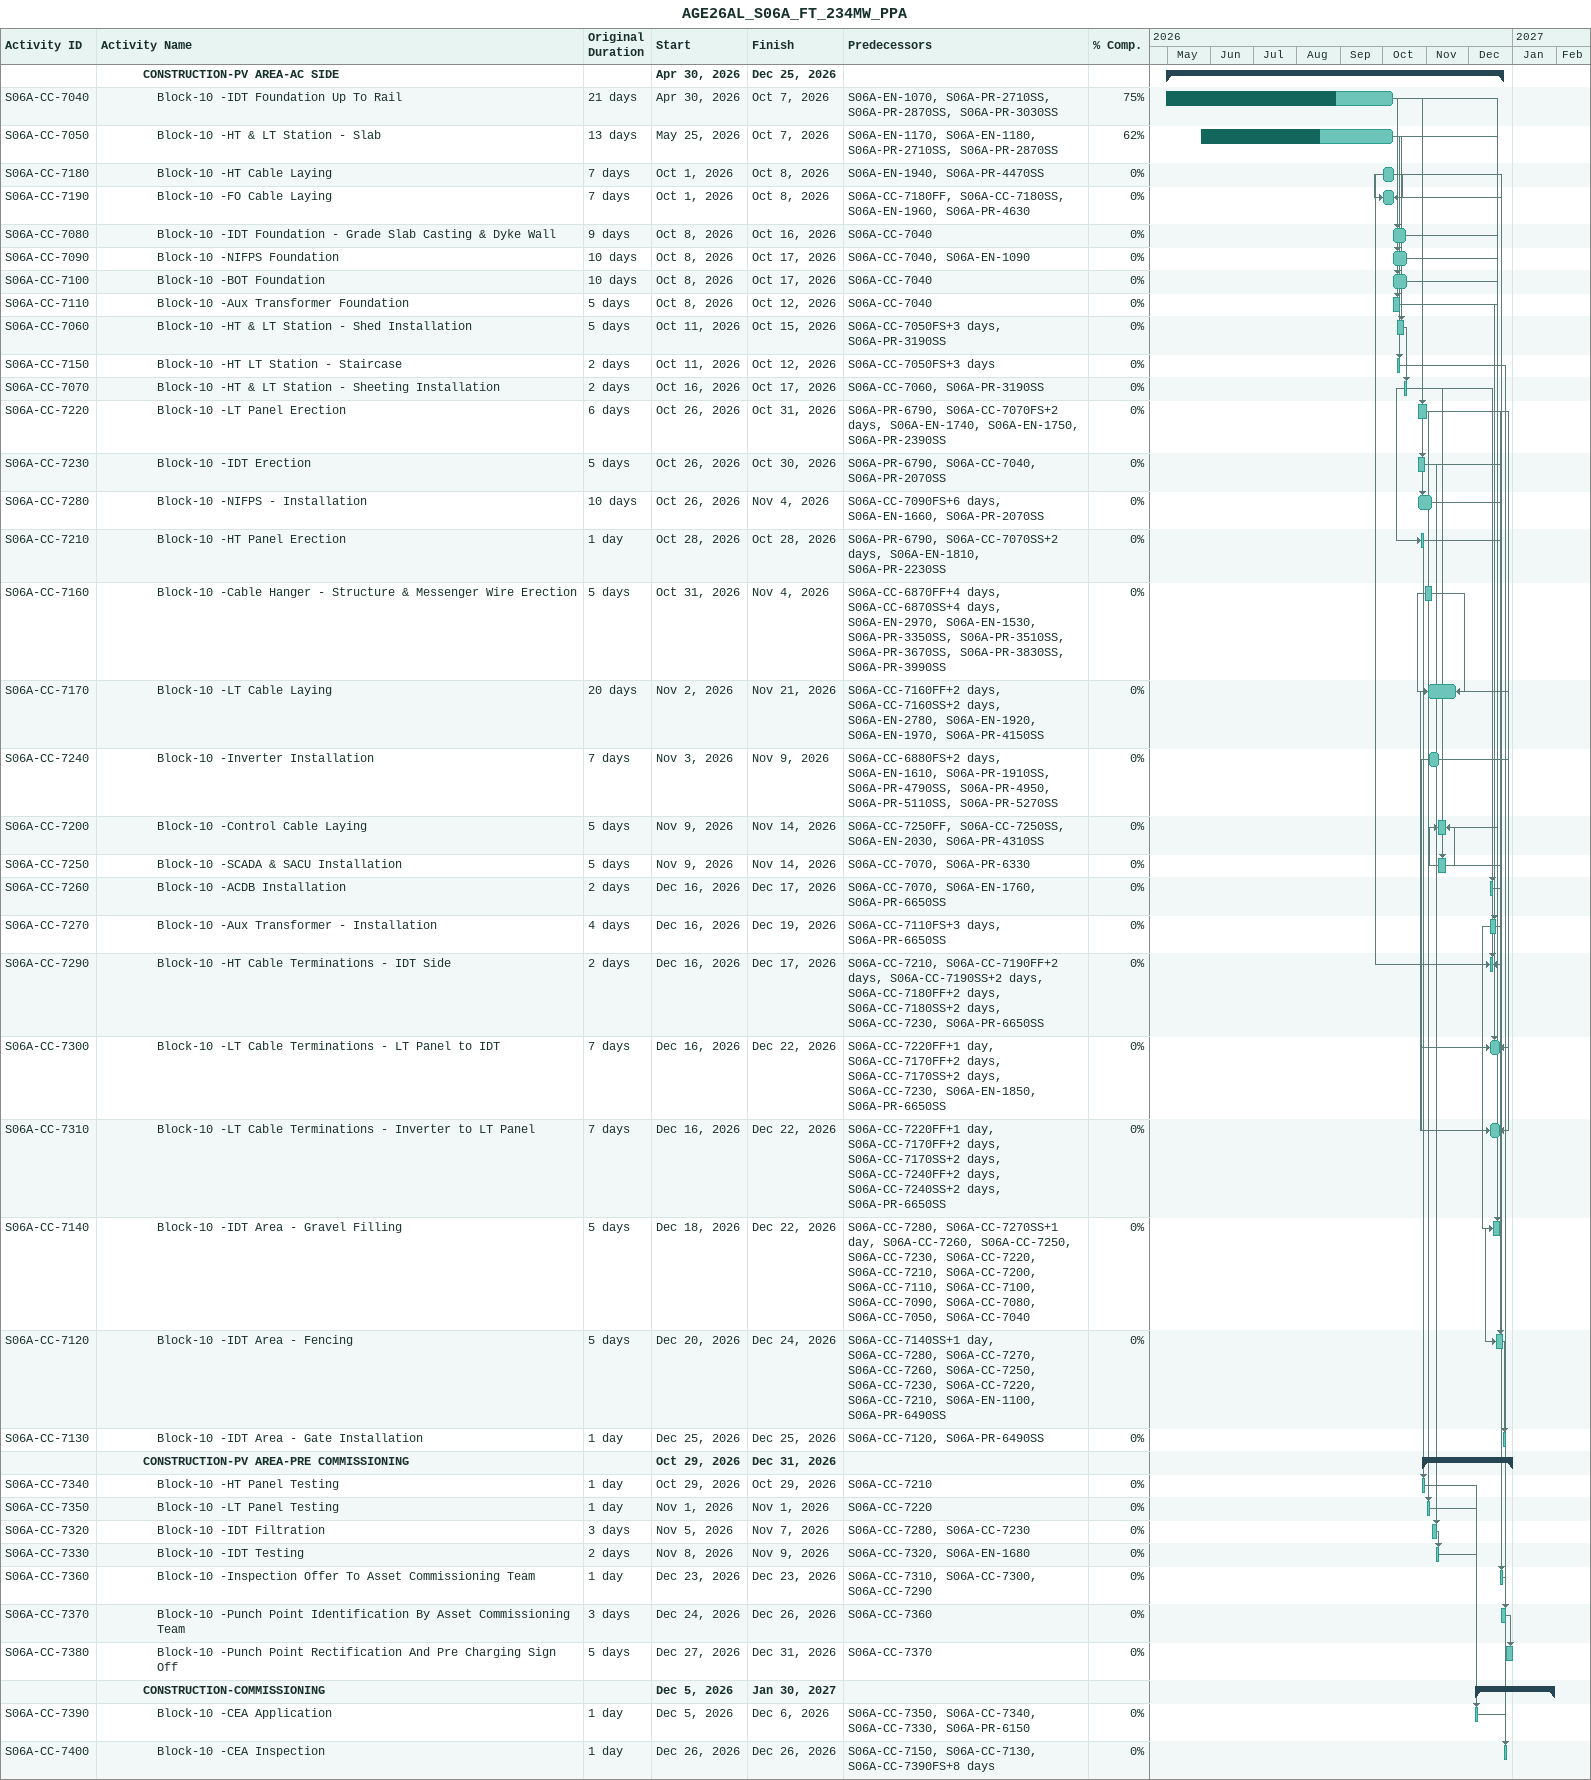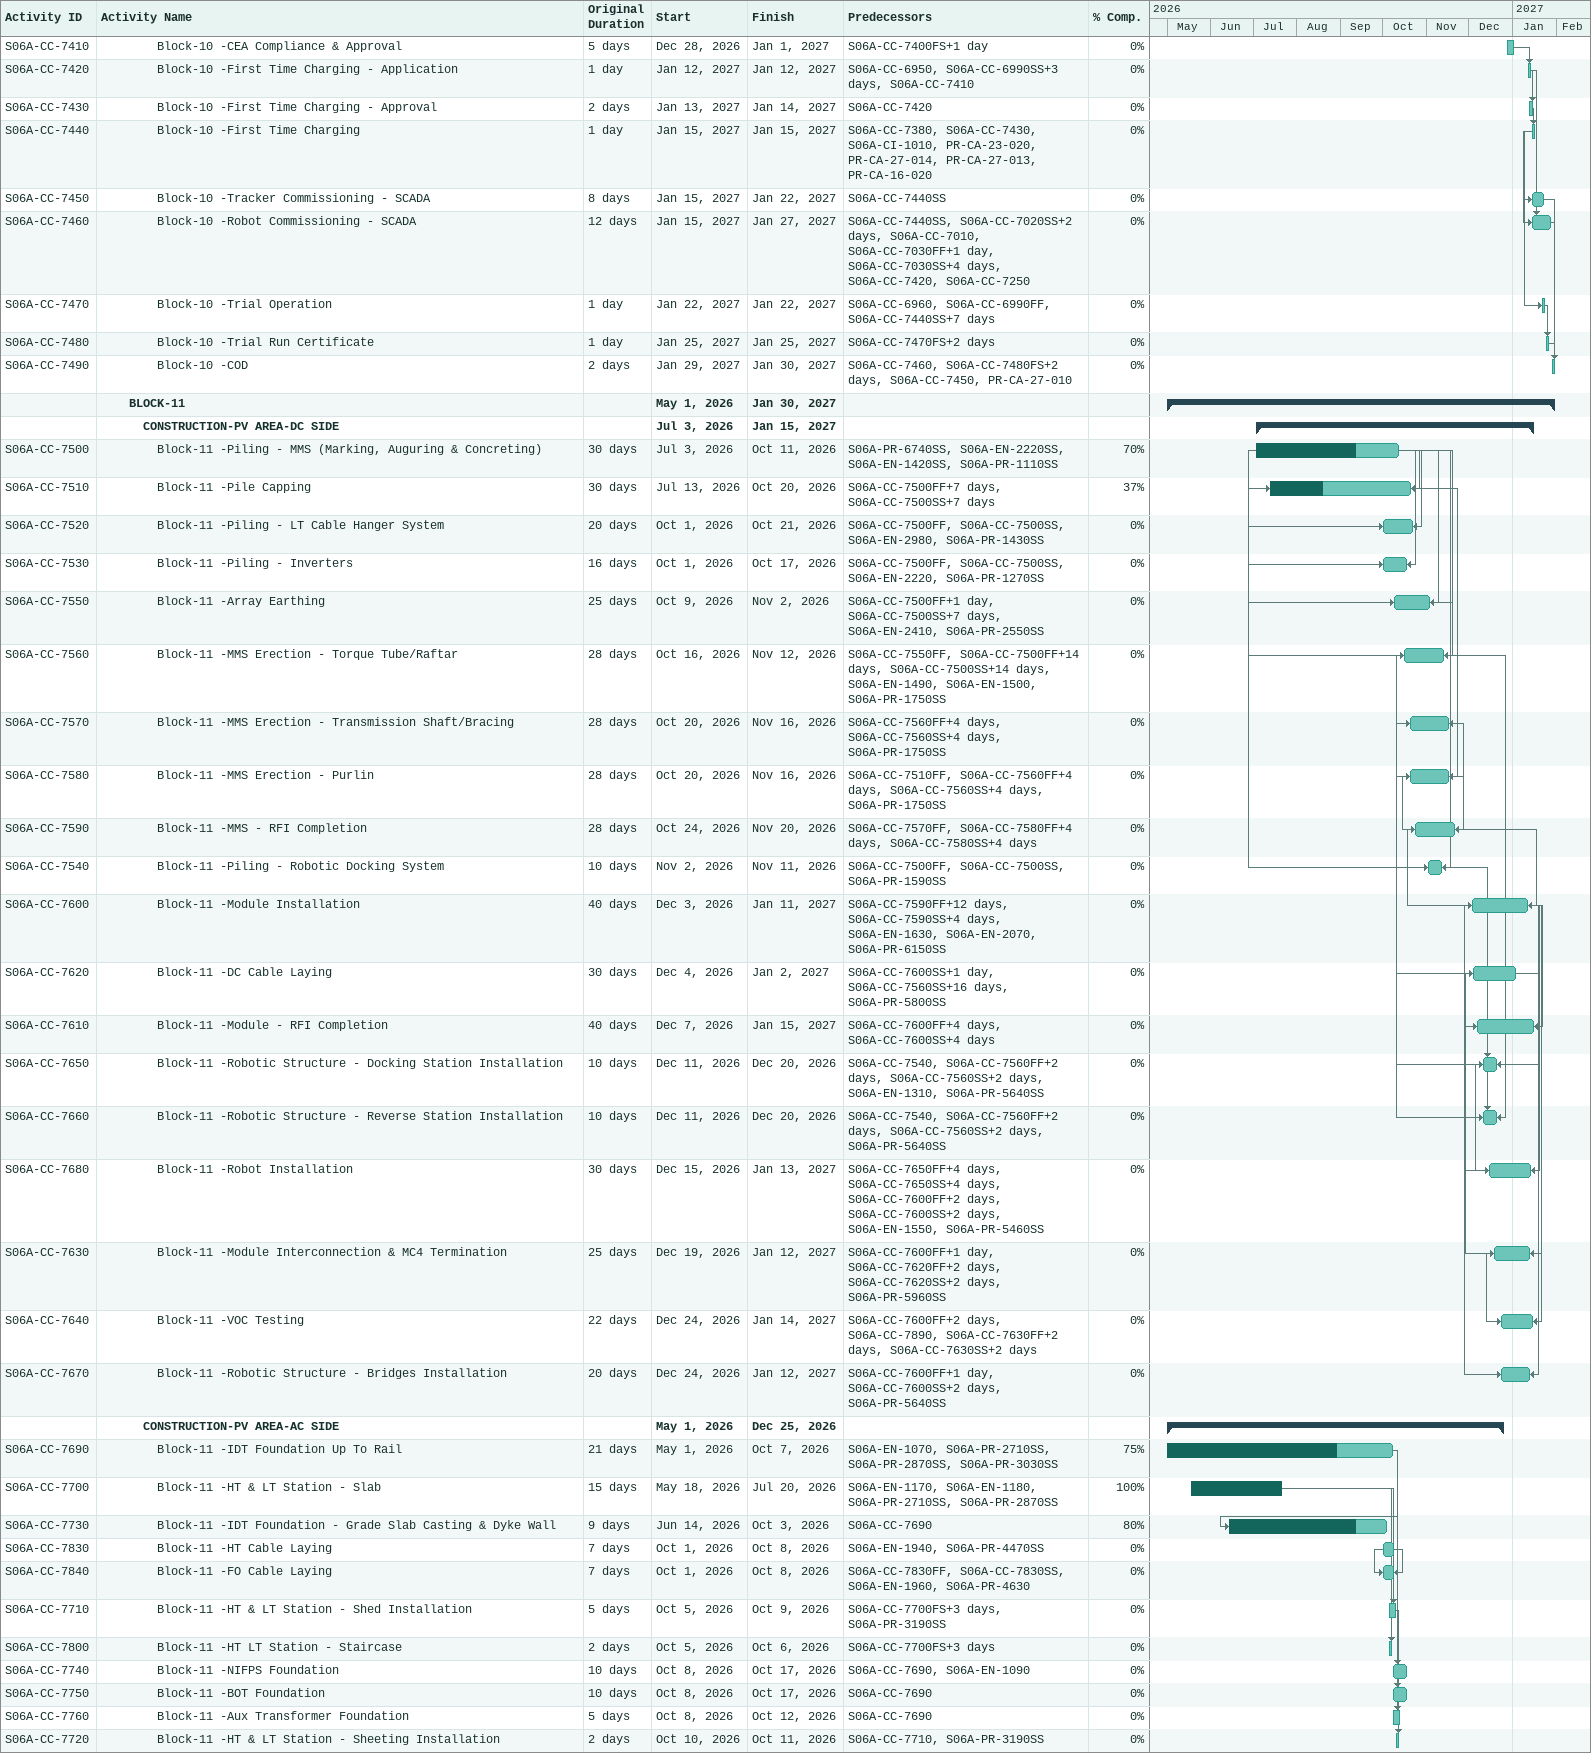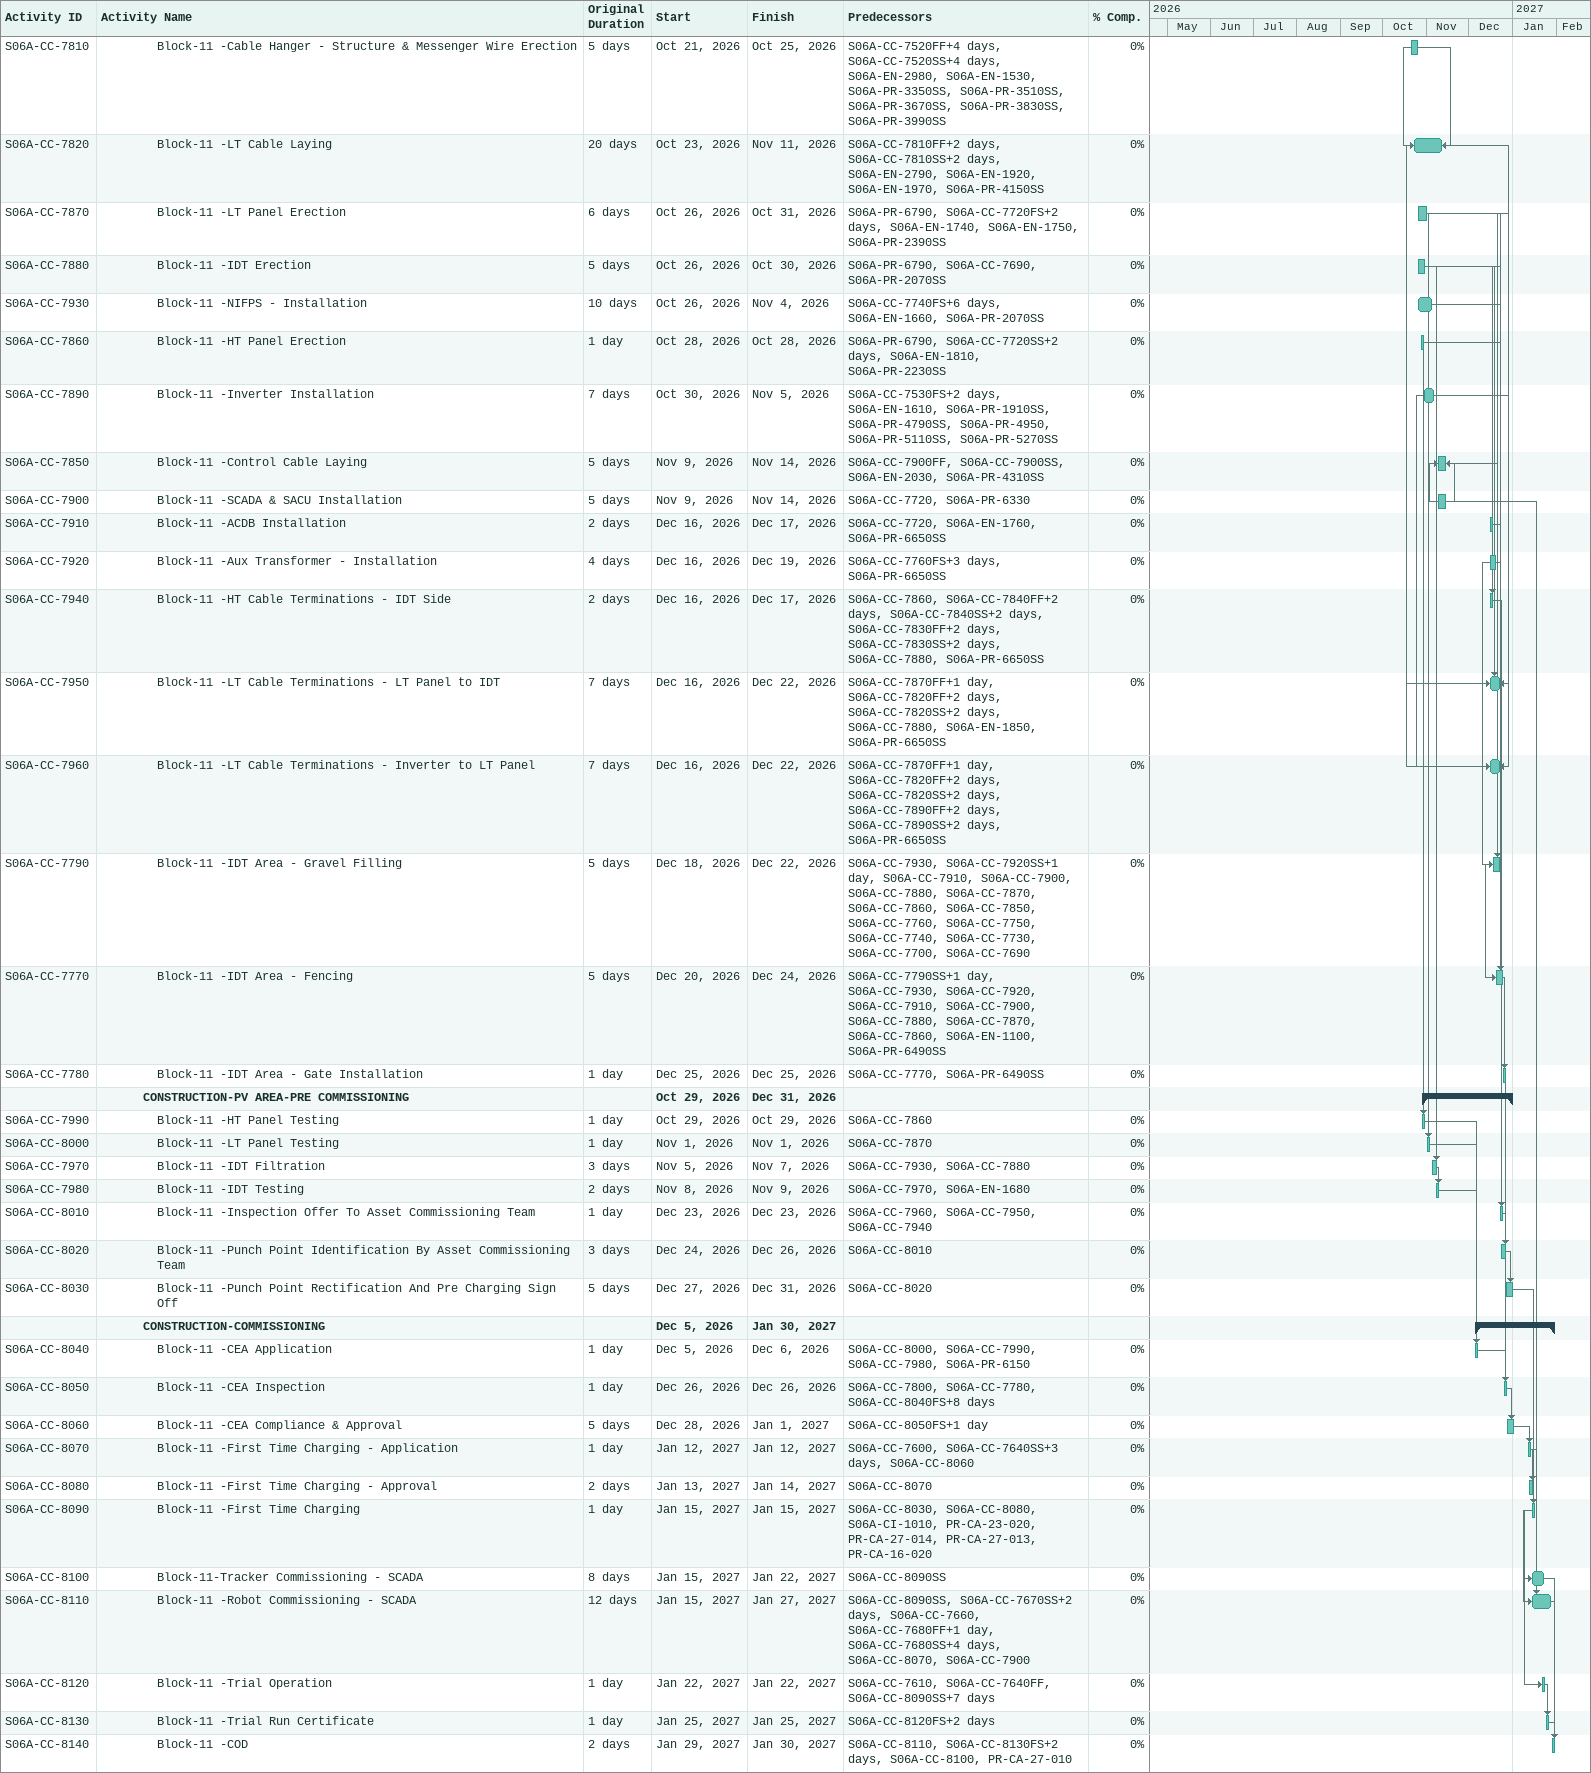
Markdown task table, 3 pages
AGE26AL_S06A_FT_234MW_PPA

| ID | Level | Task | Original duration | Start | Finish | Predecessors | % complete |
|---|---|---|---|---|---|---|---|
|  | 4 | **CONSTRUCTION-PV AREA-AC SIDE** |  | 2026-04-30 | 2026-12-25 |  |  |
| S06A-CC-7040 | 5 | Block-10 -IDT Foundation Up To Rail | 21d | 2026-04-30 | 2026-10-07 | S06A-EN-1070, S06A-PR-2710SS, S06A-PR-2870SS, S06A-PR-3030SS | 75 |
| S06A-CC-7050 | 5 | Block-10 -HT & LT Station - Slab | 13d | 2026-05-25 | 2026-10-07 | S06A-EN-1170, S06A-EN-1180, S06A-PR-2710SS, S06A-PR-2870SS | 62 |
| S06A-CC-7180 | 5 | Block-10 -HT Cable Laying | 7d | 2026-10-01 | 2026-10-08 | S06A-EN-1940, S06A-PR-4470SS | 0 |
| S06A-CC-7190 | 5 | Block-10 -FO Cable Laying | 7d | 2026-10-01 | 2026-10-08 | S06A-CC-7180FF, S06A-CC-7180SS, S06A-EN-1960, S06A-PR-4630 | 0 |
| S06A-CC-7080 | 5 | Block-10 -IDT Foundation - Grade Slab Casting & Dyke Wall | 9d | 2026-10-08 | 2026-10-16 | S06A-CC-7040 | 0 |
| S06A-CC-7090 | 5 | Block-10 -NIFPS Foundation | 10d | 2026-10-08 | 2026-10-17 | S06A-CC-7040, S06A-EN-1090 | 0 |
| S06A-CC-7100 | 5 | Block-10 -BOT Foundation | 10d | 2026-10-08 | 2026-10-17 | S06A-CC-7040 | 0 |
| S06A-CC-7110 | 5 | Block-10 -Aux Transformer Foundation | 5d | 2026-10-08 | 2026-10-12 | S06A-CC-7040 | 0 |
| S06A-CC-7060 | 5 | Block-10 -HT & LT Station - Shed Installation | 5d | 2026-10-11 | 2026-10-15 | S06A-CC-7050FS+3d, S06A-PR-3190SS | 0 |
| S06A-CC-7150 | 5 | Block-10 -HT LT Station - Staircase | 2d | 2026-10-11 | 2026-10-12 | S06A-CC-7050FS+3d | 0 |
| S06A-CC-7070 | 5 | Block-10 -HT & LT Station - Sheeting Installation | 2d | 2026-10-16 | 2026-10-17 | S06A-CC-7060, S06A-PR-3190SS | 0 |
| S06A-CC-7220 | 5 | Block-10 -LT Panel Erection | 6d | 2026-10-26 | 2026-10-31 | S06A-PR-6790, S06A-CC-7070FS+2d, S06A-EN-1740, S06A-EN-1750, S06A-PR-2390SS | 0 |
| S06A-CC-7230 | 5 | Block-10 -IDT Erection | 5d | 2026-10-26 | 2026-10-30 | S06A-PR-6790, S06A-CC-7040, S06A-PR-2070SS | 0 |
| S06A-CC-7280 | 5 | Block-10 -NIFPS - Installation | 10d | 2026-10-26 | 2026-11-04 | S06A-CC-7090FS+6d, S06A-EN-1660, S06A-PR-2070SS | 0 |
| S06A-CC-7210 | 5 | Block-10 -HT Panel Erection | 1d | 2026-10-28 | 2026-10-28 | S06A-PR-6790, S06A-CC-7070SS+2d, S06A-EN-1810, S06A-PR-2230SS | 0 |
| S06A-CC-7160 | 5 | Block-10 -Cable Hanger - Structure & Messenger Wire Erection | 5d | 2026-10-31 | 2026-11-04 | S06A-CC-6870FF+4d, S06A-CC-6870SS+4d, S06A-EN-2970, S06A-EN-1530, S06A-PR-3350SS, S06A-PR-3510SS, S06A-PR-3670SS, S06A-PR-3830SS, S06A-PR-3990SS | 0 |
| S06A-CC-7170 | 5 | Block-10 -LT Cable Laying | 20d | 2026-11-02 | 2026-11-21 | S06A-CC-7160FF+2d, S06A-CC-7160SS+2d, S06A-EN-2780, S06A-EN-1920, S06A-EN-1970, S06A-PR-4150SS | 0 |
| S06A-CC-7240 | 5 | Block-10 -Inverter Installation | 7d | 2026-11-03 | 2026-11-09 | S06A-CC-6880FS+2d, S06A-EN-1610, S06A-PR-1910SS, S06A-PR-4790SS, S06A-PR-4950, S06A-PR-5110SS, S06A-PR-5270SS | 0 |
| S06A-CC-7200 | 5 | Block-10 -Control Cable Laying | 5d | 2026-11-09 | 2026-11-14 | S06A-CC-7250FF, S06A-CC-7250SS, S06A-EN-2030, S06A-PR-4310SS | 0 |
| S06A-CC-7250 | 5 | Block-10 -SCADA & SACU Installation | 5d | 2026-11-09 | 2026-11-14 | S06A-CC-7070, S06A-PR-6330 | 0 |
| S06A-CC-7260 | 5 | Block-10 -ACDB Installation | 2d | 2026-12-16 | 2026-12-17 | S06A-CC-7070, S06A-EN-1760, S06A-PR-6650SS | 0 |
| S06A-CC-7270 | 5 | Block-10 -Aux Transformer - Installation | 4d | 2026-12-16 | 2026-12-19 | S06A-CC-7110FS+3d, S06A-PR-6650SS | 0 |
| S06A-CC-7290 | 5 | Block-10 -HT Cable Terminations - IDT Side | 2d | 2026-12-16 | 2026-12-17 | S06A-CC-7210, S06A-CC-7190FF+2d, S06A-CC-7190SS+2d, S06A-CC-7180FF+2d, S06A-CC-7180SS+2d, S06A-CC-7230, S06A-PR-6650SS | 0 |
| S06A-CC-7300 | 5 | Block-10 -LT Cable Terminations - LT Panel to IDT | 7d | 2026-12-16 | 2026-12-22 | S06A-CC-7220FF+1d, S06A-CC-7170FF+2d, S06A-CC-7170SS+2d, S06A-CC-7230, S06A-EN-1850, S06A-PR-6650SS | 0 |
| S06A-CC-7310 | 5 | Block-10 -LT Cable Terminations - Inverter to LT Panel | 7d | 2026-12-16 | 2026-12-22 | S06A-CC-7220FF+1d, S06A-CC-7170FF+2d, S06A-CC-7170SS+2d, S06A-CC-7240FF+2d, S06A-CC-7240SS+2d, S06A-PR-6650SS | 0 |
| S06A-CC-7140 | 5 | Block-10 -IDT Area - Gravel Filling | 5d | 2026-12-18 | 2026-12-22 | S06A-CC-7280, S06A-CC-7270SS+1d, S06A-CC-7260, S06A-CC-7250, S06A-CC-7230, S06A-CC-7220, S06A-CC-7210, S06A-CC-7200, S06A-CC-7110, S06A-CC-7100, S06A-CC-7090, S06A-CC-7080, S06A-CC-7050, S06A-CC-7040 | 0 |
| S06A-CC-7120 | 5 | Block-10 -IDT Area - Fencing | 5d | 2026-12-20 | 2026-12-24 | S06A-CC-7140SS+1d, S06A-CC-7280, S06A-CC-7270, S06A-CC-7260, S06A-CC-7250, S06A-CC-7230, S06A-CC-7220, S06A-CC-7210, S06A-EN-1100, S06A-PR-6490SS | 0 |
| S06A-CC-7130 | 5 | Block-10 -IDT Area - Gate Installation | 1d | 2026-12-25 | 2026-12-25 | S06A-CC-7120, S06A-PR-6490SS | 0 |
|  | 4 | **CONSTRUCTION-PV AREA-PRE COMMISSIONING** |  | 2026-10-29 | 2026-12-31 |  |  |
| S06A-CC-7340 | 5 | Block-10 -HT Panel Testing | 1d | 2026-10-29 | 2026-10-29 | S06A-CC-7210 | 0 |
| S06A-CC-7350 | 5 | Block-10 -LT Panel Testing | 1d | 2026-11-01 | 2026-11-01 | S06A-CC-7220 | 0 |
| S06A-CC-7320 | 5 | Block-10 -IDT Filtration | 3d | 2026-11-05 | 2026-11-07 | S06A-CC-7280, S06A-CC-7230 | 0 |
| S06A-CC-7330 | 5 | Block-10 -IDT Testing | 2d | 2026-11-08 | 2026-11-09 | S06A-CC-7320, S06A-EN-1680 | 0 |
| S06A-CC-7360 | 5 | Block-10 -Inspection Offer To Asset Commissioning Team | 1d | 2026-12-23 | 2026-12-23 | S06A-CC-7310, S06A-CC-7300, S06A-CC-7290 | 0 |
| S06A-CC-7370 | 5 | Block-10 -Punch Point Identification By Asset Commissioning Team | 3d | 2026-12-24 | 2026-12-26 | S06A-CC-7360 | 0 |
| S06A-CC-7380 | 5 | Block-10 -Punch Point Rectification And Pre Charging Sign Off | 5d | 2026-12-27 | 2026-12-31 | S06A-CC-7370 | 0 |
|  | 4 | **CONSTRUCTION-COMMISSIONING** |  | 2026-12-05 | 2027-01-30 |  |  |
| S06A-CC-7390 | 5 | Block-10 -CEA Application | 1d | 2026-12-05 | 2026-12-06 | S06A-CC-7350, S06A-CC-7340, S06A-CC-7330, S06A-PR-6150 | 0 |
| S06A-CC-7400 | 5 | Block-10 -CEA Inspection | 1d | 2026-12-26 | 2026-12-26 | S06A-CC-7150, S06A-CC-7130, S06A-CC-7390FS+8d | 0 |
| S06A-CC-7410 | 5 | Block-10 -CEA Compliance & Approval | 5d | 2026-12-28 | 2027-01-01 | S06A-CC-7400FS+1d | 0 |
| S06A-CC-7420 | 5 | Block-10 -First Time Charging - Application | 1d | 2027-01-12 | 2027-01-12 | S06A-CC-6950, S06A-CC-6990SS+3d, S06A-CC-7410 | 0 |
| S06A-CC-7430 | 5 | Block-10 -First Time Charging - Approval | 2d | 2027-01-13 | 2027-01-14 | S06A-CC-7420 | 0 |
| S06A-CC-7440 | 5 | Block-10 -First Time Charging | 1d | 2027-01-15 | 2027-01-15 | S06A-CC-7380, S06A-CC-7430, S06A-CI-1010, PR-CA-23-020, PR-CA-27-014, PR-CA-27-013, PR-CA-16-020 | 0 |
| S06A-CC-7450 | 5 | Block-10 -Tracker Commissioning - SCADA | 8d | 2027-01-15 | 2027-01-22 | S06A-CC-7440SS | 0 |
| S06A-CC-7460 | 5 | Block-10 -Robot Commissioning - SCADA | 12d | 2027-01-15 | 2027-01-27 | S06A-CC-7440SS, S06A-CC-7020SS+2d, S06A-CC-7010, S06A-CC-7030FF+1d, S06A-CC-7030SS+4d, S06A-CC-7420, S06A-CC-7250 | 0 |
| S06A-CC-7470 | 5 | Block-10 -Trial Operation | 1d | 2027-01-22 | 2027-01-22 | S06A-CC-6960, S06A-CC-6990FF, S06A-CC-7440SS+7d | 0 |
| S06A-CC-7480 | 5 | Block-10 -Trial Run Certificate | 1d | 2027-01-25 | 2027-01-25 | S06A-CC-7470FS+2d | 0 |
| S06A-CC-7490 | 5 | Block-10 -COD | 2d | 2027-01-29 | 2027-01-30 | S06A-CC-7460, S06A-CC-7480FS+2d, S06A-CC-7450, PR-CA-27-010 | 0 |
|  | 3 | **BLOCK-11** |  | 2026-05-01 | 2027-01-30 |  |  |
|  | 4 | **CONSTRUCTION-PV AREA-DC SIDE** |  | 2026-07-03 | 2027-01-15 |  |  |
| S06A-CC-7500 | 5 | Block-11 -Piling - MMS (Marking, Auguring & Concreting) | 30d | 2026-07-03 | 2026-10-11 | S06A-PR-6740SS, S06A-EN-2220SS, S06A-EN-1420SS, S06A-PR-1110SS | 70 |
| S06A-CC-7510 | 5 | Block-11 -Pile Capping | 30d | 2026-07-13 | 2026-10-20 | S06A-CC-7500FF+7d, S06A-CC-7500SS+7d | 37 |
| S06A-CC-7520 | 5 | Block-11 -Piling - LT Cable Hanger System | 20d | 2026-10-01 | 2026-10-21 | S06A-CC-7500FF, S06A-CC-7500SS, S06A-EN-2980, S06A-PR-1430SS | 0 |
| S06A-CC-7530 | 5 | Block-11 -Piling - Inverters | 16d | 2026-10-01 | 2026-10-17 | S06A-CC-7500FF, S06A-CC-7500SS, S06A-EN-2220, S06A-PR-1270SS | 0 |
| S06A-CC-7550 | 5 | Block-11 -Array Earthing | 25d | 2026-10-09 | 2026-11-02 | S06A-CC-7500FF+1d, S06A-CC-7500SS+7d, S06A-EN-2410, S06A-PR-2550SS | 0 |
| S06A-CC-7560 | 5 | Block-11 -MMS Erection - Torque Tube/Raftar | 28d | 2026-10-16 | 2026-11-12 | S06A-CC-7550FF, S06A-CC-7500FF+14d, S06A-CC-7500SS+14d, S06A-EN-1490, S06A-EN-1500, S06A-PR-1750SS | 0 |
| S06A-CC-7570 | 5 | Block-11 -MMS Erection - Transmission Shaft/Bracing | 28d | 2026-10-20 | 2026-11-16 | S06A-CC-7560FF+4d, S06A-CC-7560SS+4d, S06A-PR-1750SS | 0 |
| S06A-CC-7580 | 5 | Block-11 -MMS Erection - Purlin | 28d | 2026-10-20 | 2026-11-16 | S06A-CC-7510FF, S06A-CC-7560FF+4d, S06A-CC-7560SS+4d, S06A-PR-1750SS | 0 |
| S06A-CC-7590 | 5 | Block-11 -MMS - RFI Completion | 28d | 2026-10-24 | 2026-11-20 | S06A-CC-7570FF, S06A-CC-7580FF+4d, S06A-CC-7580SS+4d | 0 |
| S06A-CC-7540 | 5 | Block-11 -Piling - Robotic Docking System | 10d | 2026-11-02 | 2026-11-11 | S06A-CC-7500FF, S06A-CC-7500SS, S06A-PR-1590SS | 0 |
| S06A-CC-7600 | 5 | Block-11 -Module Installation | 40d | 2026-12-03 | 2027-01-11 | S06A-CC-7590FF+12d, S06A-CC-7590SS+4d, S06A-EN-1630, S06A-EN-2070, S06A-PR-6150SS | 0 |
| S06A-CC-7620 | 5 | Block-11 -DC Cable Laying | 30d | 2026-12-04 | 2027-01-02 | S06A-CC-7600SS+1d, S06A-CC-7560SS+16d, S06A-PR-5800SS | 0 |
| S06A-CC-7610 | 5 | Block-11 -Module - RFI Completion | 40d | 2026-12-07 | 2027-01-15 | S06A-CC-7600FF+4d, S06A-CC-7600SS+4d | 0 |
| S06A-CC-7650 | 5 | Block-11 -Robotic Structure - Docking Station Installation | 10d | 2026-12-11 | 2026-12-20 | S06A-CC-7540, S06A-CC-7560FF+2d, S06A-CC-7560SS+2d, S06A-EN-1310, S06A-PR-5640SS | 0 |
| S06A-CC-7660 | 5 | Block-11 -Robotic Structure - Reverse Station Installation | 10d | 2026-12-11 | 2026-12-20 | S06A-CC-7540, S06A-CC-7560FF+2d, S06A-CC-7560SS+2d, S06A-PR-5640SS | 0 |
| S06A-CC-7680 | 5 | Block-11 -Robot Installation | 30d | 2026-12-15 | 2027-01-13 | S06A-CC-7650FF+4d, S06A-CC-7650SS+4d, S06A-CC-7600FF+2d, S06A-CC-7600SS+2d, S06A-EN-1550, S06A-PR-5460SS | 0 |
| S06A-CC-7630 | 5 | Block-11 -Module Interconnection & MC4 Termination | 25d | 2026-12-19 | 2027-01-12 | S06A-CC-7600FF+1d, S06A-CC-7620FF+2d, S06A-CC-7620SS+2d, S06A-PR-5960SS | 0 |
| S06A-CC-7640 | 5 | Block-11 -VOC Testing | 22d | 2026-12-24 | 2027-01-14 | S06A-CC-7600FF+2d, S06A-CC-7890, S06A-CC-7630FF+2d, S06A-CC-7630SS+2d | 0 |
| S06A-CC-7670 | 5 | Block-11 -Robotic Structure - Bridges Installation | 20d | 2026-12-24 | 2027-01-12 | S06A-CC-7600FF+1d, S06A-CC-7600SS+2d, S06A-PR-5640SS | 0 |
|  | 4 | **CONSTRUCTION-PV AREA-AC SIDE** |  | 2026-05-01 | 2026-12-25 |  |  |
| S06A-CC-7690 | 5 | Block-11 -IDT Foundation Up To Rail | 21d | 2026-05-01 | 2026-10-07 | S06A-EN-1070, S06A-PR-2710SS, S06A-PR-2870SS, S06A-PR-3030SS | 75 |
| S06A-CC-7700 | 5 | Block-11 -HT & LT Station - Slab | 15d | 2026-05-18 | 2026-07-20 | S06A-EN-1170, S06A-EN-1180, S06A-PR-2710SS, S06A-PR-2870SS | 100 |
| S06A-CC-7730 | 5 | Block-11 -IDT Foundation - Grade Slab Casting & Dyke Wall | 9d | 2026-06-14 | 2026-10-03 | S06A-CC-7690 | 80 |
| S06A-CC-7830 | 5 | Block-11 -HT Cable Laying | 7d | 2026-10-01 | 2026-10-08 | S06A-EN-1940, S06A-PR-4470SS | 0 |
| S06A-CC-7840 | 5 | Block-11 -FO Cable Laying | 7d | 2026-10-01 | 2026-10-08 | S06A-CC-7830FF, S06A-CC-7830SS, S06A-EN-1960, S06A-PR-4630 | 0 |
| S06A-CC-7710 | 5 | Block-11 -HT & LT Station - Shed Installation | 5d | 2026-10-05 | 2026-10-09 | S06A-CC-7700FS+3d, S06A-PR-3190SS | 0 |
| S06A-CC-7800 | 5 | Block-11 -HT LT Station - Staircase | 2d | 2026-10-05 | 2026-10-06 | S06A-CC-7700FS+3d | 0 |
| S06A-CC-7740 | 5 | Block-11 -NIFPS Foundation | 10d | 2026-10-08 | 2026-10-17 | S06A-CC-7690, S06A-EN-1090 | 0 |
| S06A-CC-7750 | 5 | Block-11 -BOT Foundation | 10d | 2026-10-08 | 2026-10-17 | S06A-CC-7690 | 0 |
| S06A-CC-7760 | 5 | Block-11 -Aux Transformer Foundation | 5d | 2026-10-08 | 2026-10-12 | S06A-CC-7690 | 0 |
| S06A-CC-7720 | 5 | Block-11 -HT & LT Station - Sheeting Installation | 2d | 2026-10-10 | 2026-10-11 | S06A-CC-7710, S06A-PR-3190SS | 0 |
| S06A-CC-7810 | 5 | Block-11 -Cable Hanger - Structure & Messenger Wire Erection | 5d | 2026-10-21 | 2026-10-25 | S06A-CC-7520FF+4d, S06A-CC-7520SS+4d, S06A-EN-2980, S06A-EN-1530, S06A-PR-3350SS, S06A-PR-3510SS, S06A-PR-3670SS, S06A-PR-3830SS, S06A-PR-3990SS | 0 |
| S06A-CC-7820 | 5 | Block-11 -LT Cable Laying | 20d | 2026-10-23 | 2026-11-11 | S06A-CC-7810FF+2d, S06A-CC-7810SS+2d, S06A-EN-2790, S06A-EN-1920, S06A-EN-1970, S06A-PR-4150SS | 0 |
| S06A-CC-7870 | 5 | Block-11 -LT Panel Erection | 6d | 2026-10-26 | 2026-10-31 | S06A-PR-6790, S06A-CC-7720FS+2d, S06A-EN-1740, S06A-EN-1750, S06A-PR-2390SS | 0 |
| S06A-CC-7880 | 5 | Block-11 -IDT Erection | 5d | 2026-10-26 | 2026-10-30 | S06A-PR-6790, S06A-CC-7690, S06A-PR-2070SS | 0 |
| S06A-CC-7930 | 5 | Block-11 -NIFPS - Installation | 10d | 2026-10-26 | 2026-11-04 | S06A-CC-7740FS+6d, S06A-EN-1660, S06A-PR-2070SS | 0 |
| S06A-CC-7860 | 5 | Block-11 -HT Panel Erection | 1d | 2026-10-28 | 2026-10-28 | S06A-PR-6790, S06A-CC-7720SS+2d, S06A-EN-1810, S06A-PR-2230SS | 0 |
| S06A-CC-7890 | 5 | Block-11 -Inverter Installation | 7d | 2026-10-30 | 2026-11-05 | S06A-CC-7530FS+2d, S06A-EN-1610, S06A-PR-1910SS, S06A-PR-4790SS, S06A-PR-4950, S06A-PR-5110SS, S06A-PR-5270SS | 0 |
| S06A-CC-7850 | 5 | Block-11 -Control Cable Laying | 5d | 2026-11-09 | 2026-11-14 | S06A-CC-7900FF, S06A-CC-7900SS, S06A-EN-2030, S06A-PR-4310SS | 0 |
| S06A-CC-7900 | 5 | Block-11 -SCADA & SACU Installation | 5d | 2026-11-09 | 2026-11-14 | S06A-CC-7720, S06A-PR-6330 | 0 |
| S06A-CC-7910 | 5 | Block-11 -ACDB Installation | 2d | 2026-12-16 | 2026-12-17 | S06A-CC-7720, S06A-EN-1760, S06A-PR-6650SS | 0 |
| S06A-CC-7920 | 5 | Block-11 -Aux Transformer - Installation | 4d | 2026-12-16 | 2026-12-19 | S06A-CC-7760FS+3d, S06A-PR-6650SS | 0 |
| S06A-CC-7940 | 5 | Block-11 -HT Cable Terminations - IDT Side | 2d | 2026-12-16 | 2026-12-17 | S06A-CC-7860, S06A-CC-7840FF+2d, S06A-CC-7840SS+2d, S06A-CC-7830FF+2d, S06A-CC-7830SS+2d, S06A-CC-7880, S06A-PR-6650SS | 0 |
| S06A-CC-7950 | 5 | Block-11 -LT Cable Terminations - LT Panel to IDT | 7d | 2026-12-16 | 2026-12-22 | S06A-CC-7870FF+1d, S06A-CC-7820FF+2d, S06A-CC-7820SS+2d, S06A-CC-7880, S06A-EN-1850, S06A-PR-6650SS | 0 |
| S06A-CC-7960 | 5 | Block-11 -LT Cable Terminations - Inverter to LT Panel | 7d | 2026-12-16 | 2026-12-22 | S06A-CC-7870FF+1d, S06A-CC-7820FF+2d, S06A-CC-7820SS+2d, S06A-CC-7890FF+2d, S06A-CC-7890SS+2d, S06A-PR-6650SS | 0 |
| S06A-CC-7790 | 5 | Block-11 -IDT Area - Gravel Filling | 5d | 2026-12-18 | 2026-12-22 | S06A-CC-7930, S06A-CC-7920SS+1d, S06A-CC-7910, S06A-CC-7900, S06A-CC-7880, S06A-CC-7870, S06A-CC-7860, S06A-CC-7850, S06A-CC-7760, S06A-CC-7750, S06A-CC-7740, S06A-CC-7730, S06A-CC-7700, S06A-CC-7690 | 0 |
| S06A-CC-7770 | 5 | Block-11 -IDT Area - Fencing | 5d | 2026-12-20 | 2026-12-24 | S06A-CC-7790SS+1d, S06A-CC-7930, S06A-CC-7920, S06A-CC-7910, S06A-CC-7900, S06A-CC-7880, S06A-CC-7870, S06A-CC-7860, S06A-EN-1100, S06A-PR-6490SS | 0 |
| S06A-CC-7780 | 5 | Block-11 -IDT Area - Gate Installation | 1d | 2026-12-25 | 2026-12-25 | S06A-CC-7770, S06A-PR-6490SS | 0 |
|  | 4 | **CONSTRUCTION-PV AREA-PRE COMMISSIONING** |  | 2026-10-29 | 2026-12-31 |  |  |
| S06A-CC-7990 | 5 | Block-11 -HT Panel Testing | 1d | 2026-10-29 | 2026-10-29 | S06A-CC-7860 | 0 |
| S06A-CC-8000 | 5 | Block-11 -LT Panel Testing | 1d | 2026-11-01 | 2026-11-01 | S06A-CC-7870 | 0 |
| S06A-CC-7970 | 5 | Block-11 -IDT Filtration | 3d | 2026-11-05 | 2026-11-07 | S06A-CC-7930, S06A-CC-7880 | 0 |
| S06A-CC-7980 | 5 | Block-11 -IDT Testing | 2d | 2026-11-08 | 2026-11-09 | S06A-CC-7970, S06A-EN-1680 | 0 |
| S06A-CC-8010 | 5 | Block-11 -Inspection Offer To Asset Commissioning Team | 1d | 2026-12-23 | 2026-12-23 | S06A-CC-7960, S06A-CC-7950, S06A-CC-7940 | 0 |
| S06A-CC-8020 | 5 | Block-11 -Punch Point Identification By Asset Commissioning Team | 3d | 2026-12-24 | 2026-12-26 | S06A-CC-8010 | 0 |
| S06A-CC-8030 | 5 | Block-11 -Punch Point Rectification And Pre Charging Sign Off | 5d | 2026-12-27 | 2026-12-31 | S06A-CC-8020 | 0 |
|  | 4 | **CONSTRUCTION-COMMISSIONING** |  | 2026-12-05 | 2027-01-30 |  |  |
| S06A-CC-8040 | 5 | Block-11 -CEA Application | 1d | 2026-12-05 | 2026-12-06 | S06A-CC-8000, S06A-CC-7990, S06A-CC-7980, S06A-PR-6150 | 0 |
| S06A-CC-8050 | 5 | Block-11 -CEA Inspection | 1d | 2026-12-26 | 2026-12-26 | S06A-CC-7800, S06A-CC-7780, S06A-CC-8040FS+8d | 0 |
| S06A-CC-8060 | 5 | Block-11 -CEA Compliance & Approval | 5d | 2026-12-28 | 2027-01-01 | S06A-CC-8050FS+1d | 0 |
| S06A-CC-8070 | 5 | Block-11 -First Time Charging - Application | 1d | 2027-01-12 | 2027-01-12 | S06A-CC-7600, S06A-CC-7640SS+3d, S06A-CC-8060 | 0 |
| S06A-CC-8080 | 5 | Block-11 -First Time Charging - Approval | 2d | 2027-01-13 | 2027-01-14 | S06A-CC-8070 | 0 |
| S06A-CC-8090 | 5 | Block-11 -First Time Charging | 1d | 2027-01-15 | 2027-01-15 | S06A-CC-8030, S06A-CC-8080, S06A-CI-1010, PR-CA-23-020, PR-CA-27-014, PR-CA-27-013, PR-CA-16-020 | 0 |
| S06A-CC-8100 | 5 | Block-11-Tracker Commissioning - SCADA | 8d | 2027-01-15 | 2027-01-22 | S06A-CC-8090SS | 0 |
| S06A-CC-8110 | 5 | Block-11 -Robot Commissioning - SCADA | 12d | 2027-01-15 | 2027-01-27 | S06A-CC-8090SS, S06A-CC-7670SS+2d, S06A-CC-7660, S06A-CC-7680FF+1d, S06A-CC-7680SS+4d, S06A-CC-8070, S06A-CC-7900 | 0 |
| S06A-CC-8120 | 5 | Block-11 -Trial Operation | 1d | 2027-01-22 | 2027-01-22 | S06A-CC-7610, S06A-CC-7640FF, S06A-CC-8090SS+7d | 0 |
| S06A-CC-8130 | 5 | Block-11 -Trial Run Certificate | 1d | 2027-01-25 | 2027-01-25 | S06A-CC-8120FS+2d | 0 |
| S06A-CC-8140 | 5 | Block-11 -COD | 2d | 2027-01-29 | 2027-01-30 | S06A-CC-8110, S06A-CC-8130FS+2d, S06A-CC-8100, PR-CA-27-010 | 0 |
